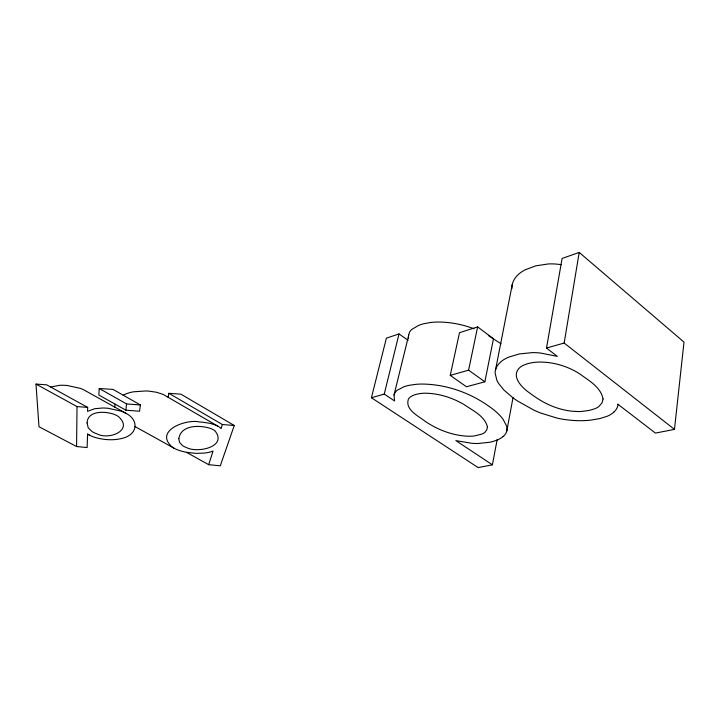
<?xml version="1.0" encoding="UTF-8"?>
<svg xmlns="http://www.w3.org/2000/svg" width="720" height="720" viewBox="0 0 720 720"><rect width="100%" height="100%" fill="white"/><g stroke="black" fill="none" stroke-linecap="round" stroke-linejoin="round"><path stroke-width="1.08" d="M76.581 446.535L77.022 406.575L36 384.084L38.979 426.717L76.581 446.535L87.129 447.543L87.597 434.025A13.608 4.797 19.4 0 0 89.577 435.204L90.378 435.618A11.619 4.095 19.4 0 0 92.898 436.734C103.383 440.262 115.326 441.009 125.856 437.247A80.217 29.106 20.4 0 0 132.003 433.044A77.724 28.233 20.3 0 0 134.901 427.23C135.873 421.272 131.499 416.124 126.441 413.604L83.709 389.808A15.678 5.886 20.2 0 0 80.28 388.35L67.248 385.506A40.905 15.102 20 0 0 59.436 385.335L50.742 387.054M36 384.084L46.692 384.831L87.678 407.412L87.552 411.336L94.662 408.726L102.375 408.006A39.591 14.472 19.1 0 1 108.216 408.303L121.041 411.138A15.255 5.67 19.3 0 1 124.362 412.533L126.441 413.604M114.705 407.043L115.137 404.163M99.198 388.476L98.838 395.019L125.874 410.184L139.536 411.246L140.418 404.973L113.085 389.439L99.198 388.476L126.576 403.929L140.418 404.973M617.904 404.244L655.425 433.089L674.469 429.381L684 342.117L579.213 252.405L562.095 258.471L546.498 348.048L557.334 356.382L540.351 352.998A39.429 19.053 9.2 0 0 532.224 352.629L519.309 353.952L508.617 357.165A52.398 25.065 9.1 0 0 500.121 362.475L498.627 364.068A57.735 27.549 9 0 0 497.376 365.751A55.971 26.73 9.1 0 0 495.135 373.122L496.845 380.214A72.522 34.605 8.6 0 0 498.591 383.418L503.784 389.898L512.685 397.584A123.138 59.454 7.3 0 0 517.257 400.815L533.637 410.013A86.463 41.13 8.1 0 0 540.738 413.064L557.217 418.149A49.383 22.977 8.8 0 0 570.339 420.219L574.101 420.507A52.704 24.579 8.7 0 0 590.184 420.201L599.733 418.599L606.951 416.349A41.211 19.08 8.6 0 0 612.954 412.92L614.07 411.921M125.874 410.184L126.576 403.929M474.039 328.779C462.375 324.36 449.883 321.966 437.4 322.038A44.28 22.059 11.8 0 0 430.542 322.506L424.224 323.649A50.373 24.984 11.7 0 0 418.509 325.449L411.714 329.472A35.19 17.595 12.1 0 0 409.401 332.442L394.02 395.064L394.596 400.959L384.246 394.101L371.421 397.746L386.379 338.175L399.024 333.909L408.087 340.317M674.469 429.381L564.156 343.035L579.213 252.405M408.573 334.656L408.411 338.301M506.817 430.983L513 397.674M371.421 397.746L478.143 467.595L492.399 464.823L497.169 439.596M168.129 397.287L168.903 393.318L180.891 394.155L234.27 425.493L220.275 465.822L208.692 464.688L186.399 452.286L182.43 451.395A16.902 6.228 17.9 0 1 177.768 449.91A12.501 4.59 17.9 0 1 173.997 448.173L134.955 426.519M495.45 370.26L512.28 284.445M484.866 381.798L493.479 338.751L477.63 326.889L459.495 332.694L450.243 375.372L466.452 386.766L484.866 381.798L468.594 370.161L450.243 375.372M468.594 370.161L477.63 326.889M384.246 394.101L399.024 333.909M394.02 395.064L394.812 393.021A36.207 16.326 12.6 0 1 397.116 390.312L403.974 386.73A51.822 23.184 12.3 0 1 409.77 385.209L416.214 384.309A45.558 20.466 12.4 0 1 423.225 384.057C446.688 384.57 469.746 392.67 488.862 406.206A79.452 34.758 12.6 0 1 502.227 418.158A74.502 32.661 12.5 0 1 503.235 419.607L506.421 425.664A52.326 23.013 12 0 1 507.006 428.715A42.408 18.648 11.7 0 1 504.126 435.582L503.127 436.509M208.692 464.688L213.039 451.071A58.095 21.96 18.4 0 1 204.093 453.114L195.687 453.357L186.399 452.286M234.27 425.493L222.381 424.53L221.094 428.517A12.663 4.914 17.5 0 0 218.169 426.348L164.88 395.397A10.881 4.329 18.9 0 0 162.405 394.155L156.492 392.265L149.31 391.176A43.047 16.722 18.5 0 0 145.773 390.951L133.344 391.824A72.558 27.81 18 0 0 123.192 395.19M546.498 348.048L564.156 343.035M77.022 406.575L87.678 407.412M561.393 264.654L556.047 264.06A37.827 20.808 7.8 0 0 548.217 263.952L535.734 265.869L525.33 269.739A50.292 27.396 7.7 0 0 516.996 275.814L515.511 277.596A55.413 30.114 7.6 0 0 514.26 279.477A53.721 29.214 7.6 0 0 511.911 287.568L511.929 288.621M87.588 434.142L89.577 435.204M488.331 335.511L501.075 343.845M168.903 393.318L222.381 424.53M492.399 464.823L455.877 440.622L471.816 443.277A37.827 16.533 11.7 0 0 478.098 443.502L489.735 442.26A50.796 22.41 11.9 0 0 503.163 436.527M617.949 404.253A44.775 20.772 8.6 0 1 614.043 411.921M218.151 426.357A10.521 4.095 17.5 0 0 215.811 425.178L210.087 423.36L203.013 422.244A41.67 15.84 17.3 0 0 199.503 421.983C186.102 418.725 153.441 430.866 172.359 447.165A12.303 4.518 17.9 0 0 173.997 448.173M87.048 422.937L88.209 427.779L92.034 431.532A11.196 3.978 19.4 0 0 93.321 432.288L94.536 432.891A9.081 3.222 19.4 0 0 97.092 433.917C108.522 440.271 134.118 430.533 118.467 416.574A11.565 4.257 19.4 0 0 117.135 415.764L115.875 415.125A9.414 3.474 19.4 0 0 113.193 414.027C104.526 411.174 87.615 410.535 87.048 422.937M178.821 438.678L179.487 442.269L182.385 445.5A10.035 3.717 17.8 0 0 183.609 446.247L184.167 446.544A8.55 3.159 17.8 0 0 186.579 447.597C197.361 453.447 228.231 446.823 214.749 430.596A10.863 4.185 17.6 0 0 213.678 429.921L212.463 429.282A9.225 3.555 17.6 0 0 210.492 428.436C199.998 424.962 180.909 424.62 178.821 438.678M487.413 426.717L486.873 429.714L485.091 432.153A26.325 11.538 11.8 0 1 482.067 434.043L474.012 436.014A26.703 11.709 11.8 0 1 468.432 436.23C452.961 435.708 437.994 429.957 425.223 421.38C418.446 415.944 404.694 409.779 408.429 399.051A26.82 12.033 12.5 0 1 411.318 396.351L413.514 395.262A32.031 14.337 12.4 0 1 417.429 394.056L420.012 393.588A27.054 12.141 12.4 0 1 425.7 393.21C439.2 393.444 452.43 397.755 464.049 404.523C472.599 410.49 484.542 415.818 487.413 426.717M603.045 398.952L602.145 402.669L598.995 406.422A30.69 14.292 8.6 0 1 594.9 408.717L589.428 410.391L581.643 411.453A29.691 13.815 8.7 0 1 575.01 411.426C560.817 410.625 547.218 405.18 535.563 397.188A138.069 67.329 6.3 0 1 529.686 392.985C522.081 387.936 510.165 375.903 520.038 367.371A30.402 14.58 9.1 0 1 524.052 364.986L526.599 364.032A35.028 16.749 9.1 0 1 531.009 362.907L534.159 362.412A30.654 14.706 9.1 0 1 540.891 362.061C554.661 362.277 568.269 366.534 579.861 373.95C588.744 380.556 600.894 387.144 603.045 398.952"/></g></svg>
